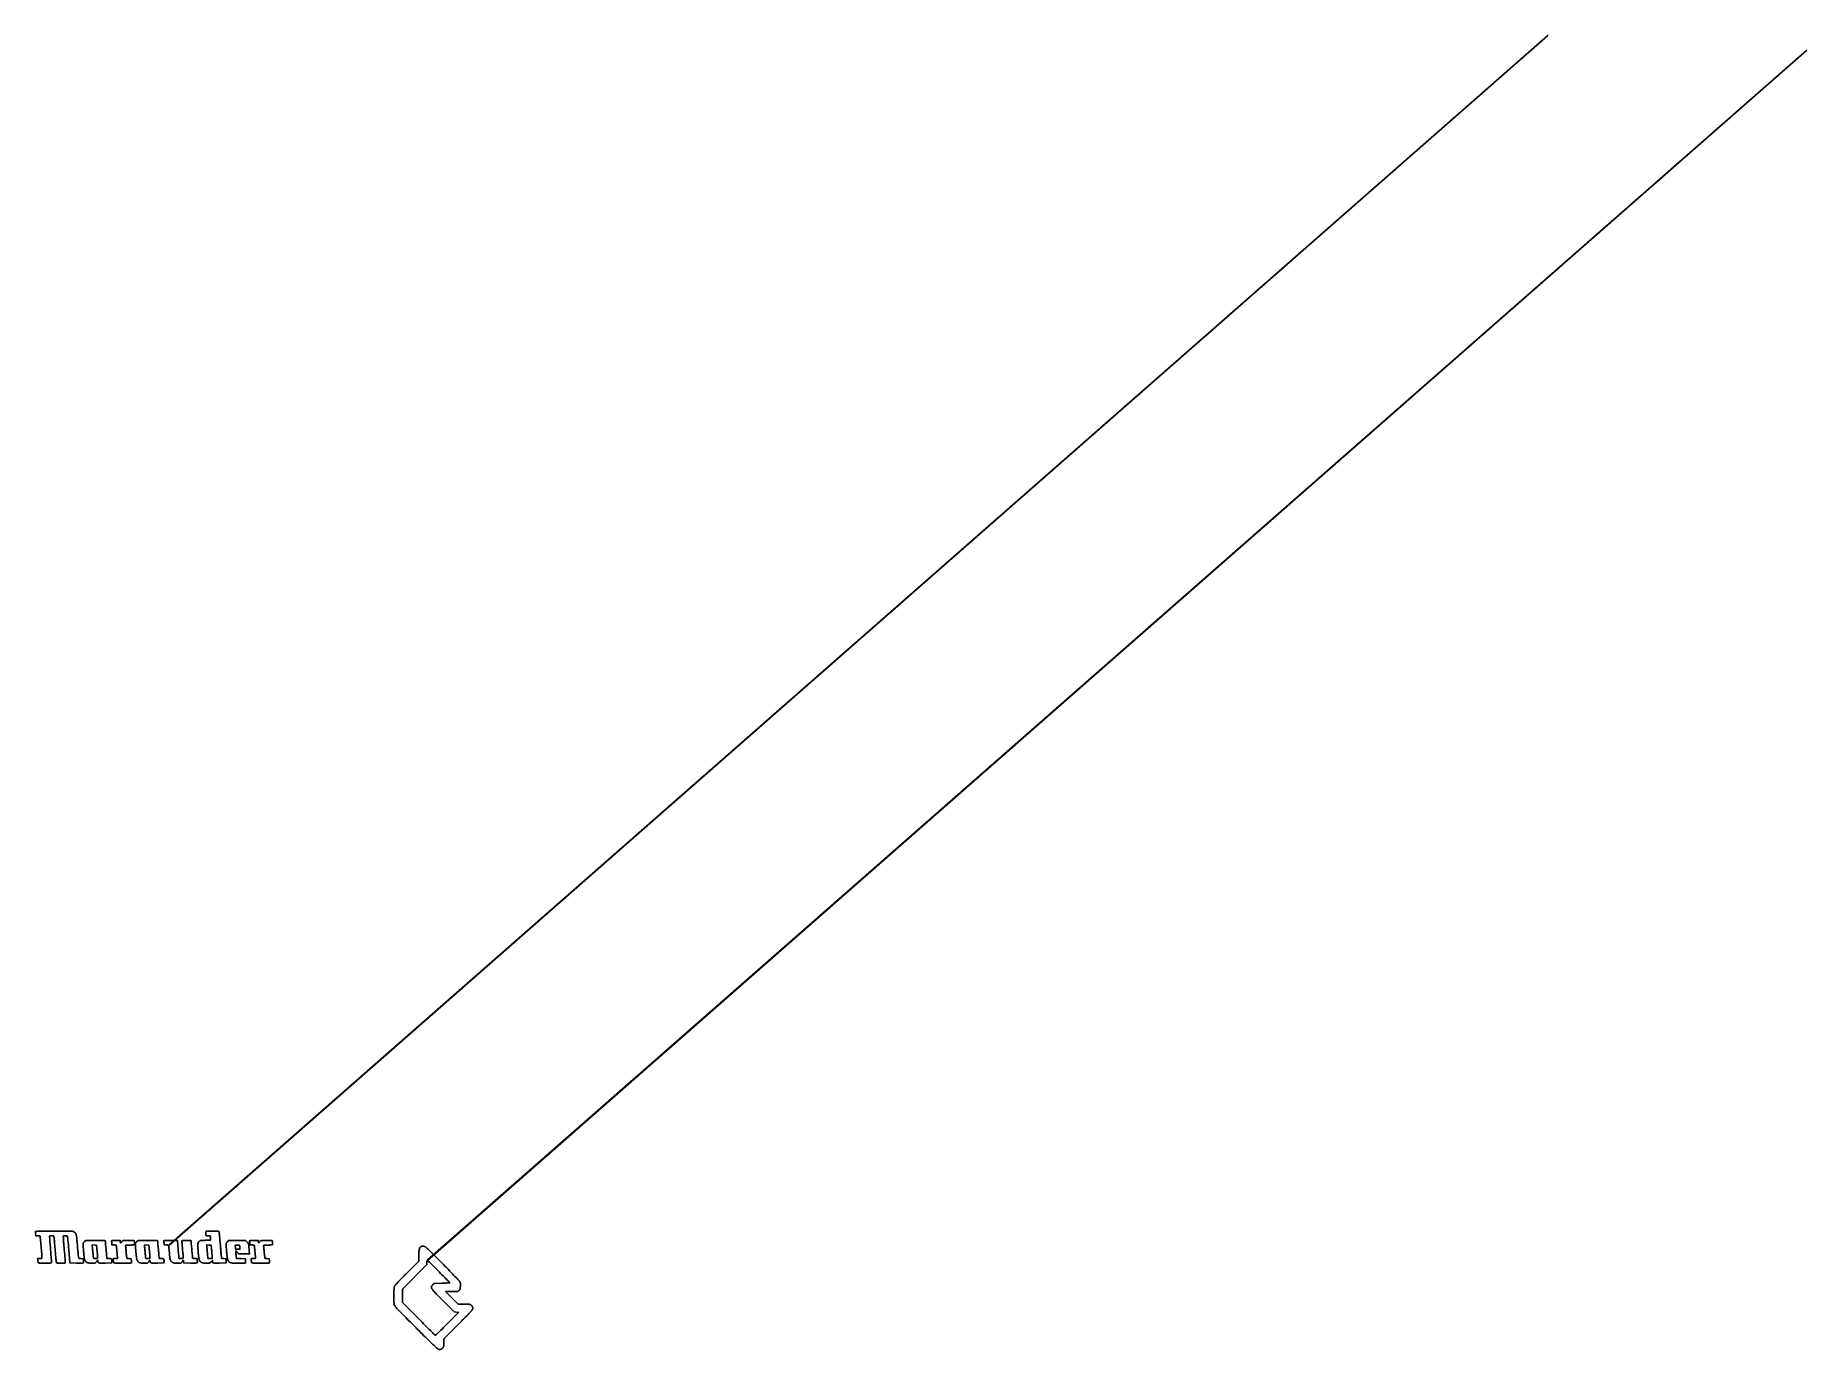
# Model space of a CAD drawing. Header units: millimetres. Extents: x 0.06 to 4.47, y 0.06 to 3.33.
import ezdxf

# ---------------------------------------------------------------- set-up
doc = ezdxf.new("R2010")
doc.units = ezdxf.units.MM
doc.layers.get('0').update_dxf_attribs({"linetype": 'CONTINUOUS'})

msp = doc.modelspace()

# ---------------------------------------------------------------- linework, layer by layer
for points in [[(0.4525, 0.2887), (0.4526, 0.2886), (0.4529, 0.2885), (0.4531, 0.2884), (0.4534, 0.2883), (0.4538, 0.2882), (0.4542, 0.2881), (0.4546, 0.2881), (0.455, 0.288), (0.4555, 0.288), (0.456, 0.288), (0.4566, 0.2879), (0.4572, 0.2879), (0.4578, 0.2879), (0.4631, 0.2879), (0.4637, 0.283), (0.4639, 0.281), (0.4639, 0.2792), (0.4638, 0.2779), (0.4635, 0.2772), (0.4633, 0.2771), (0.463, 0.277), (0.4625, 0.277), (0.4619, 0.2769), (0.4612, 0.2768), (0.4603, 0.2768), (0.4593, 0.2767), (0.4583, 0.2767), (0.4571, 0.2766), (0.4558, 0.2766), (0.4544, 0.2766), (0.4529, 0.2766), (0.4514, 0.2766), (0.4497, 0.2766), (0.4481, 0.2766), (0.4463, 0.2766), (0.43, 0.2769), (0.4297, 0.2802), (0.4295, 0.2835), (0.4261, 0.2799), (0.4227, 0.2764), (0.4139, 0.2764), (0.4125, 0.2764), (0.4113, 0.2764), (0.4101, 0.2765), (0.4091, 0.2765), (0.4082, 0.2765), (0.4074, 0.2766), (0.4067, 0.2767), (0.4061, 0.2768), (0.4055, 0.2769), (0.4049, 0.277), (0.4044, 0.2772), (0.4039, 0.2774), (0.4035, 0.2776), (0.403, 0.2778), (0.4026, 0.2781), (0.4021, 0.2784), (0.4013, 0.279), (0.4008, 0.2793), (0.4003, 0.2797), (0.3999, 0.28), (0.3995, 0.2803), (0.3991, 0.2807), (0.3988, 0.281), (0.3984, 0.2814), (0.3981, 0.2818), (0.3978, 0.2822), (0.3975, 0.2826), (0.3973, 0.2831), (0.397, 0.2835), (0.3968, 0.2841), (0.3967, 0.2843), (0.3966, 0.2846), (0.3965, 0.2849), (0.3964, 0.2852), (0.3963, 0.2855), (0.3961, 0.2862), (0.3959, 0.2869), (0.3958, 0.2877), (0.3956, 0.2885), (0.3955, 0.2894), (0.3953, 0.2904), (0.3952, 0.2914), (0.3951, 0.2925), (0.3949, 0.2937), (0.3948, 0.295), (0.3946, 0.2963), (0.3945, 0.2978), (0.3943, 0.2993), (0.3941, 0.3018), (0.3937, 0.3062), (0.3934, 0.3096), (0.3931, 0.3126), (0.3929, 0.3153), (0.3927, 0.3175), (0.3925, 0.3192), (0.3924, 0.3204), (3.8254, 3.3318), (0.3924, 0.3209), (0.3923, 0.321), (0.3921, 0.3211), (0.392, 0.3211), (0.3917, 0.3212), (0.3914, 0.3213), (0.3911, 0.3213), (0.3908, 0.3214), (0.3904, 0.3214), (0.3899, 0.3215), (0.3895, 0.3216), (0.389, 0.3216), (0.3885, 0.3216), (0.388, 0.3217), (0.3874, 0.3217), (0.3868, 0.3218), (0.3813, 0.322), (0.3808, 0.3269), (0.3806, 0.3288), (0.3805, 0.3305), (0.3805, 0.3318), (0.3806, 0.3324), (0.3807, 0.3325), (0.381, 0.3326), (0.3815, 0.3326), (0.3821, 0.3327), (0.3828, 0.3327), (0.3837, 0.3328), (0.3846, 0.3328), (0.3857, 0.3328), (0.3869, 0.3329), (0.3882, 0.3329), (0.3896, 0.3329), (0.3911, 0.3329), (0.3926, 0.3329), (0.3942, 0.3329), (0.3958, 0.3329), (0.3975, 0.3329), (0.4141, 0.3326), (0.416, 0.3114), (0.4164, 0.3071), (0.4167, 0.3031), (0.4171, 0.2993), (0.4174, 0.2961), (0.4176, 0.2933), (0.4178, 0.2911), (0.4179, 0.2897), (0.418, 0.289), (0.418, 0.2889), (0.4181, 0.2888), (0.4182, 0.2887), (0.4183, 0.2885), (0.4185, 0.2884), (0.4187, 0.2884), (0.419, 0.2883), (0.4193, 0.2882), (0.4197, 0.2881), (0.4201, 0.2881), (0.4205, 0.288), (0.421, 0.288), (0.4215, 0.288), (0.4221, 0.2879), (0.4227, 0.2879), (0.4239, 0.2879), (0.4257, 0.2879), (0.4263, 0.2879), (0.4267, 0.2879), (0.4271, 0.288), (0.4274, 0.2881), (0.4276, 0.2882), (0.4278, 0.2884), (0.428, 0.2886), (0.4282, 0.2889), (0.4283, 0.2893), (0.4284, 0.2897), (0.4285, 0.2902), (0.4285, 0.2908), (0.4285, 0.2914), (0.4285, 0.2922), (0.4285, 0.2931), (0.4285, 0.294), (0.4284, 0.2951), (0.4283, 0.2963), (0.4282, 0.2979), (0.428, 0.3002), (0.4277, 0.3037), (0.4272, 0.3089), (0.4269, 0.3118), (0.4266, 0.3157), (0.4262, 0.3193), (0.4259, 0.3226), (0.4257, 0.3256), (0.4255, 0.3281), (0.4253, 0.33), (0.4252, 0.3314), (0.4251, 0.332), (0.4252, 0.3321), (0.4253, 0.3323), (0.4255, 0.3324), (0.4257, 0.3325), (0.4261, 0.3326), (0.4265, 0.3327), (0.427, 0.3328), (0.4277, 0.3328), (0.4284, 0.3329), (0.4292, 0.3329), (0.4302, 0.333), (0.4312, 0.333), (0.4324, 0.3331), (0.4337, 0.3331), (0.4351, 0.3331), (0.4366, 0.3331), (0.4424, 0.333), (0.4459, 0.3328), (0.4477, 0.3325), (0.4482, 0.3318), (0.4482, 0.3309), (0.4483, 0.3292), (0.4485, 0.3269), (0.4487, 0.3241), (0.449, 0.3208), (0.4493, 0.3173), (0.4497, 0.3136), (0.45, 0.3097), (0.4504, 0.3059), (0.4507, 0.3023), (0.451, 0.2988), (0.4514, 0.2957), (0.4516, 0.2931), (0.4519, 0.291), (0.452, 0.2897), (0.4521, 0.289), (0.4522, 0.2889), (0.4523, 0.2888)], [(1.0608, 0.1008), (1.0633, 0.1032), (1.0662, 0.1061), (1.0695, 0.1093), (1.0728, 0.1126), (1.0764, 0.1162), (1.0801, 0.1199), (1.0841, 0.1238), (1.0855, 0.1253), (1.1141, 0.1539), (1.103, 0.1551), (1.0752, 0.1829), (1.0723, 0.1858), (1.0696, 0.1885), (1.0671, 0.191), (1.0648, 0.1934), (1.0626, 0.1956), (1.0606, 0.1977), (1.0587, 0.1996), (1.057, 0.2014), (1.0554, 0.2031), (1.054, 0.2046), (1.0527, 0.2061), (1.0515, 0.2074), (1.0505, 0.2086), (1.0496, 0.2098), (1.0488, 0.2108), (1.0481, 0.2118), (1.0475, 0.2127), (1.0471, 0.2136), (1.0467, 0.2144), (1.0465, 0.2151), (1.0463, 0.2158), (1.0462, 0.2165), (1.0463, 0.2171), (1.0463, 0.2177), (1.0465, 0.2183), (1.0467, 0.2189), (1.0471, 0.2194), (1.0474, 0.22), (1.0478, 0.2206), (1.0483, 0.2212), (1.0489, 0.2218), (1.0494, 0.2225), (1.0528, 0.2262), (1.0723, 0.2266), (1.0763, 0.2267), (1.0799, 0.2268), (1.0833, 0.2269), (1.0862, 0.2271), (1.0886, 0.2272), (1.0904, 0.2274), (1.0915, 0.2276), (1.0919, 0.2277), (1.0917, 0.228), (1.091, 0.2288), (1.09, 0.2299), (1.0886, 0.2314), (1.0866, 0.2335), (1.0843, 0.2359), (1.0816, 0.2386), (1.0786, 0.2416), (1.0757, 0.2446), (1.0725, 0.2478), (1.0692, 0.2511), (1.0658, 0.2546), (1.0644, 0.256), (1.0588, 0.2615), (1.0536, 0.2667), (1.0489, 0.2714), (1.0447, 0.2754), (1.0412, 0.2788), (1.0385, 0.2813), (1.0367, 0.283), (4.469, 3.2944), (1.0359, 0.2835), (1.0358, 0.2834), (1.0358, 0.2833), (1.0357, 0.2831), (1.0356, 0.2829), (1.0356, 0.2826), (1.0355, 0.2823), (1.0354, 0.282), (1.0354, 0.2816), (1.0353, 0.2812), (1.0353, 0.2808), (1.0353, 0.2803), (1.0352, 0.2798), (1.0352, 0.2793), (1.0352, 0.2788), (1.0352, 0.2783), (1.0352, 0.273), (0.974, 0.2117), (0.974, 0.1785), (1.0149, 0.1376), (1.019, 0.1334), (1.0231, 0.1294), (1.027, 0.1254), (1.0308, 0.1217), (1.0344, 0.1181), (1.0378, 0.1147), (1.041, 0.1116), (1.0439, 0.1087), (1.0466, 0.106), (1.049, 0.1037), (1.0511, 0.1016), (1.0529, 0.0999), (1.0543, 0.0985), (1.0554, 0.0975), (1.0561, 0.0969), (1.0564, 0.0967), (1.0567, 0.097), (1.0576, 0.0978), (1.059, 0.0991)], [(0.1681, 0.2914), (0.1683, 0.2906), (0.1685, 0.29), (0.1687, 0.2895), (0.1689, 0.289), (0.1691, 0.2887), (0.1693, 0.2884), (0.1696, 0.2882), (0.1699, 0.288), (0.1702, 0.2879), (0.1706, 0.2878), (0.1709, 0.2878), (0.1713, 0.2878), (0.1718, 0.2878), (0.1728, 0.2878), (0.1733, 0.2878), (0.1739, 0.2877), (0.1794, 0.2875), (0.18, 0.2826), (0.1801, 0.2807), (0.1802, 0.279), (0.1801, 0.2777), (0.1799, 0.2771), (0.1798, 0.277), (0.1795, 0.2769), (0.179, 0.2769), (0.1784, 0.2768), (0.1776, 0.2768), (0.1768, 0.2767), (0.1758, 0.2767), (0.1747, 0.2766), (0.1735, 0.2766), (0.1722, 0.2766), (0.1708, 0.2766), (0.1694, 0.2766), (0.1679, 0.2766), (0.1663, 0.2766), (0.1647, 0.2766), (0.163, 0.2766), (0.1467, 0.2769), (0.1438, 0.3096), (0.1433, 0.3161), (0.1427, 0.3223), (0.1422, 0.328), (0.1417, 0.333), (0.1413, 0.3372), (0.1409, 0.3404), (0.1407, 0.3425), (0.1405, 0.3434), (0.14, 0.3439), (0.1388, 0.3442), (0.1372, 0.3445), (0.1354, 0.3446), (0.1335, 0.3446), (0.1319, 0.3445), (0.1307, 0.3443), (0.13, 0.3439), (0.13, 0.3437), (0.13, 0.3431), (0.13, 0.3423), (0.1301, 0.3411), (0.1302, 0.3396), (0.1303, 0.3379), (0.1304, 0.336), (0.1306, 0.3333), (0.1308, 0.3308), (0.131, 0.3282), (0.1312, 0.3255), (0.1315, 0.3225), (0.1317, 0.3195), (0.132, 0.3163), (0.1323, 0.313), (0.1325, 0.3105), (0.1331, 0.3039), (0.1336, 0.2977), (0.134, 0.2921), (0.1344, 0.2872), (0.1347, 0.2831), (0.1349, 0.2799), (0.135, 0.2779), (0.135, 0.2771), (0.1347, 0.2769), (0.1339, 0.2768), (0.1328, 0.2767), (0.1314, 0.2766), (0.1298, 0.2765), (0.128, 0.2765), (0.1261, 0.2764), (0.1241, 0.2764), (0.1221, 0.2765), (0.1201, 0.2765), (0.1183, 0.2766), (0.1167, 0.2767), (0.1153, 0.2768), (0.1142, 0.2769), (0.1134, 0.277), (0.1131, 0.2772), (0.113, 0.2775), (0.1129, 0.278), (0.1128, 0.2789), (0.1126, 0.2803), (0.1124, 0.2822), (0.1122, 0.2844), (0.1119, 0.287), (0.1117, 0.2898), (0.1114, 0.293), (0.111, 0.2964), (0.1107, 0.3), (0.1105, 0.303), (0.1102, 0.3061), (0.1099, 0.3093), (0.1096, 0.3125), (0.1093, 0.3156), (0.1091, 0.3187), (0.1088, 0.3216), (0.1086, 0.3244), (0.1083, 0.3271), (0.1081, 0.3296), (0.1079, 0.332), (0.1077, 0.3342), (0.1075, 0.3361), (0.1073, 0.3379), (0.1072, 0.3394), (0.107, 0.3406), (0.1069, 0.3416), (0.1068, 0.3422), (0.1068, 0.3426), (0.1067, 0.3429), (0.1066, 0.3432), (0.1065, 0.3435), (0.1064, 0.3437), (0.1062, 0.3439), (0.1061, 0.344), (0.1058, 0.3442), (0.1056, 0.3443), (0.1053, 0.3444), (0.1049, 0.3444), (0.1044, 0.3445), (0.1039, 0.3445), (0.1033, 0.3446), (0.1027, 0.3446), (0.1019, 0.3446), (0.1011, 0.3446), (0.0984, 0.3445), (0.0968, 0.3443), (0.096, 0.3438), (0.0958, 0.3431), (0.0958, 0.3421), (0.096, 0.34), (0.0962, 0.3369), (0.0966, 0.3328), (0.097, 0.328), (0.0974, 0.3226), (0.098, 0.3166), (0.0985, 0.3103), (0.0991, 0.304), (0.0995, 0.2981), (0.1, 0.2926), (0.1003, 0.2878), (0.1006, 0.2838), (0.1007, 0.2807), (0.1008, 0.2786), (0.1008, 0.2777), (0.1006, 0.2775), (0.1005, 0.2774), (0.1002, 0.2772), (0.0999, 0.2771), (0.0994, 0.2769), (0.099, 0.2769), (0.0986, 0.2768), (0.098, 0.2767), (0.0974, 0.2767), (0.0967, 0.2766), (0.0958, 0.2766), (0.0949, 0.2765), (0.0936, 0.2765), (0.092, 0.2765), (0.0903, 0.2764), (0.0883, 0.2764), (0.0861, 0.2764), (0.0843, 0.2764), (0.0808, 0.2764), (0.0776, 0.2765), (0.0749, 0.2766), (0.0725, 0.2767), (0.0706, 0.2768), (0.0692, 0.2769), (0.0683, 0.2771), (0.0679, 0.2773), (0.0677, 0.2776), (0.0676, 0.2781), (0.0675, 0.2787), (0.0673, 0.2794), (0.0672, 0.2802), (0.067, 0.2811), (0.0669, 0.2821), (0.0668, 0.2831), (0.0663, 0.2879), (0.0717, 0.2879), (0.0734, 0.2879), (0.0747, 0.288), (0.0757, 0.2881), (0.0764, 0.2882), (0.0768, 0.2885), (0.077, 0.2889), (0.0772, 0.2894), (0.0772, 0.29), (0.0771, 0.2913), (0.077, 0.2935), (0.0768, 0.2965), (0.0765, 0.3001), (0.0761, 0.3043), (0.0757, 0.3087), (0.0753, 0.3134), (0.0749, 0.3182), (0.0744, 0.323), (0.074, 0.3276), (0.0736, 0.3319), (0.0732, 0.3357), (0.0729, 0.3389), (0.0726, 0.3414), (0.0724, 0.3431), (0.0723, 0.3438), (0.0722, 0.3439), (0.072, 0.344), (0.0719, 0.344), (0.0717, 0.3441), (0.0714, 0.3442), (0.0711, 0.3442), (0.0708, 0.3443), (0.0704, 0.3444), (0.07, 0.3444), (0.0696, 0.3445), (0.0691, 0.3445), (0.0687, 0.3445), (0.0682, 0.3446), (0.0677, 0.3446), (0.0671, 0.3446), (0.0666, 0.3446), (0.0615, 0.3446), (0.061, 0.3496), (0.0608, 0.3516), (0.0607, 0.3534), (0.0608, 0.3547), (0.0609, 0.3554), (0.0612, 0.3555), (0.0619, 0.3555), (0.0631, 0.3556), (0.0647, 0.3557), (0.0667, 0.3557), (0.0691, 0.3558), (0.0718, 0.3558), (0.0748, 0.3559), (0.0781, 0.3559), (0.0817, 0.356), (0.0856, 0.356), (0.0896, 0.356), (0.0939, 0.3561), (0.0983, 0.3561), (0.1029, 0.3561), (0.1076, 0.3561), (0.1539, 0.3561), (0.1574, 0.3537), (0.1583, 0.3531), (0.1588, 0.3527), (0.1593, 0.3523), (0.1597, 0.352), (0.1601, 0.3516), (0.1604, 0.3512), (0.1607, 0.3508), (0.161, 0.3504), (0.1613, 0.3499), (0.1615, 0.3494), (0.1617, 0.3489), (0.1619, 0.3485), (0.1621, 0.348), (0.1622, 0.3475), (0.1624, 0.3469), (0.1625, 0.3463), (0.1627, 0.3456), (0.1628, 0.3449), (0.1629, 0.3442), (0.1631, 0.3434), (0.1632, 0.3422), (0.1634, 0.341), (0.1635, 0.3396), (0.1637, 0.3381), (0.1639, 0.3365), (0.164, 0.3348), (0.1642, 0.3329), (0.1644, 0.3304), (0.1647, 0.3271), (0.1653, 0.3207), (0.1655, 0.3174), (0.1658, 0.3143), (0.1663, 0.3088), (0.1665, 0.3064), (0.1666, 0.3041), (0.1668, 0.3021), (0.167, 0.3002), (0.1671, 0.2985), (0.1673, 0.2969), (0.1675, 0.2955), (0.1676, 0.2943), (0.1678, 0.2932), (0.1679, 0.2922)], [(0.502, 0.28), (0.5018, 0.281), (0.5013, 0.2833), (0.4978, 0.2799), (0.4944, 0.2764), (0.4858, 0.2764), (0.4845, 0.2764), (0.4833, 0.2764), (0.4822, 0.2765), (0.4813, 0.2765), (0.4804, 0.2765), (0.4796, 0.2766), (0.4789, 0.2767), (0.4782, 0.2768), (0.4776, 0.2769), (0.477, 0.277), (0.4765, 0.2771), (0.476, 0.2773), (0.4755, 0.2775), (0.4751, 0.2777), (0.4746, 0.278), (0.4742, 0.2782), (0.4734, 0.2788), (0.4729, 0.2791), (0.4724, 0.2794), (0.472, 0.2797), (0.4716, 0.2801), (0.4712, 0.2804), (0.4708, 0.2807), (0.4705, 0.2811), (0.4701, 0.2815), (0.47, 0.2817), (0.4698, 0.2819), (0.4697, 0.2821), (0.4696, 0.2823), (0.4694, 0.2826), (0.4693, 0.2828), (0.4692, 0.2831), (0.4691, 0.2833), (0.4689, 0.2836), (0.4688, 0.2839), (0.4687, 0.2842), (0.4686, 0.2845), (0.4685, 0.2848), (0.4684, 0.2851), (0.4683, 0.2855), (0.4682, 0.2858), (0.4681, 0.2862), (0.468, 0.2866), (0.4679, 0.287), (0.4679, 0.2874), (0.4678, 0.2879), (0.4677, 0.2883), (0.4676, 0.2888), (0.4675, 0.2893), (0.4674, 0.2898), (0.4673, 0.2909), (0.4671, 0.292), (0.467, 0.2933), (0.4668, 0.2946), (0.4667, 0.296), (0.4665, 0.2976), (0.4664, 0.2992), (0.4662, 0.3009), (0.466, 0.3028), (0.4659, 0.3047), (0.4657, 0.3067), (0.4655, 0.3085), (0.4654, 0.3102), (0.4652, 0.3118), (0.4651, 0.3133), (0.465, 0.3147), (0.4649, 0.316), (0.4648, 0.3172), (0.4648, 0.3184), (0.4647, 0.3194), (0.4647, 0.3204), (0.4647, 0.3213), (0.4647, 0.3221), (0.4647, 0.3229), (0.4647, 0.3236), (0.4648, 0.3243), (0.4649, 0.3249), (0.465, 0.3254), (0.4651, 0.326), (0.4652, 0.3264), (0.4654, 0.3269), (0.4656, 0.3273), (0.4658, 0.3277), (0.466, 0.3281), (0.4662, 0.3285), (0.4665, 0.3288), (0.4668, 0.3292), (0.4671, 0.3296), (0.4675, 0.3299), (0.4679, 0.3303), (0.4683, 0.3307), (0.4689, 0.3312), (0.4692, 0.3315), (0.4696, 0.3318), (0.47, 0.332), (0.4703, 0.3322), (0.4706, 0.3323), (0.471, 0.3325), (0.4714, 0.3326), (0.4719, 0.3327), (0.4724, 0.3328), (0.473, 0.3328), (0.4737, 0.3329), (0.4745, 0.333), (0.4753, 0.333), (0.4762, 0.3331), (0.4776, 0.3331), (0.4792, 0.3332), (0.481, 0.3332), (0.4836, 0.3333), (0.4964, 0.3335), (0.4967, 0.3361), (0.4967, 0.3367), (0.4968, 0.3373), (0.4968, 0.338), (0.4967, 0.3388), (0.4967, 0.3395), (0.4966, 0.3403), (0.4965, 0.341), (0.4964, 0.3416), (0.4963, 0.3422), (0.4962, 0.3426), (0.4961, 0.343), (0.496, 0.3433), (0.4959, 0.3436), (0.4957, 0.3439), (0.4955, 0.3441), (0.4953, 0.3442), (0.495, 0.3443), (0.4946, 0.3444), (0.4942, 0.3445), (0.4937, 0.3445), (0.4931, 0.3446), (0.4924, 0.3446), (0.4916, 0.3446), (0.4907, 0.3446), (0.489, 0.3446), (0.4878, 0.3446), (0.4868, 0.3448), (0.4862, 0.345), (0.4857, 0.3453), (0.4854, 0.3458), (0.4852, 0.3465), (0.485, 0.3474), (0.4848, 0.3487), (0.4846, 0.3501), (0.4845, 0.3513), (0.4845, 0.3525), (0.4845, 0.3536), (0.4846, 0.3544), (0.4848, 0.3551), (0.485, 0.3555), (0.4855, 0.3557), (0.4867, 0.3558), (0.4883, 0.3559), (0.4904, 0.356), (0.4929, 0.356), (0.4956, 0.3561), (0.4985, 0.3561), (0.5014, 0.3561), (0.5044, 0.3561), (0.5073, 0.356), (0.51, 0.3559), (0.5124, 0.3558), (0.5145, 0.3557), (0.5161, 0.3556), (0.5171, 0.3555), (0.5176, 0.3553), (0.5177, 0.3551), (0.5178, 0.3545), (0.5179, 0.3534), (0.5181, 0.3519), (0.5183, 0.3499), (0.5185, 0.3476), (0.5188, 0.345), (0.5191, 0.3421), (0.5194, 0.3389), (0.5197, 0.3354), (0.52, 0.3318), (0.5203, 0.3287), (0.5206, 0.3256), (0.5211, 0.32), (0.5213, 0.3169), (0.5216, 0.3138), (0.5219, 0.3109), (0.5221, 0.3081), (0.5224, 0.3054), (0.5226, 0.3029), (0.5228, 0.3005), (0.523, 0.2984), (0.5232, 0.2964), (0.5234, 0.2947), (0.5235, 0.2932), (0.5237, 0.292), (0.5238, 0.291), (0.5238, 0.2903), (0.5239, 0.29), (0.524, 0.2897), (0.5241, 0.2894), (0.5242, 0.2891), (0.5243, 0.2889), (0.5245, 0.2887), (0.5247, 0.2886), (0.5249, 0.2884), (0.5252, 0.2883), (0.5255, 0.2882), (0.5259, 0.2881), (0.5264, 0.288), (0.5269, 0.2879), (0.5275, 0.2879), (0.5282, 0.2878), (0.529, 0.2878), (0.5298, 0.2877), (0.5354, 0.2875), (0.5354, 0.2769), (0.5192, 0.2766), (0.5149, 0.2766), (0.5114, 0.2766), (0.5085, 0.2766), (0.5063, 0.2767), (0.5047, 0.2768), (0.5036, 0.277), (0.5029, 0.2772), (0.5027, 0.2775), (0.5025, 0.2781), (0.5023, 0.279)], [(0.2264, 0.333), (0.2297, 0.3328), (0.2321, 0.3327), (0.2337, 0.3325), (0.2345, 0.3323), (0.2348, 0.332), (0.235, 0.3296), (0.2355, 0.3238), (0.2363, 0.3155), (0.2368, 0.3096), (0.2388, 0.2884), (0.2443, 0.2881), (0.2449, 0.2881), (0.2454, 0.288), (0.2459, 0.288), (0.2464, 0.288), (0.2468, 0.2879), (0.2472, 0.2879), (0.2476, 0.2878), (0.248, 0.2877), (0.2483, 0.2876), (0.2486, 0.2875), (0.2489, 0.2874), (0.2491, 0.2873), (0.2494, 0.2871), (0.2496, 0.287), (0.2498, 0.2868), (0.25, 0.2866), (0.2501, 0.2864), (0.2502, 0.2862), (0.2504, 0.2859), (0.2504, 0.2857), (0.2505, 0.2854), (0.2506, 0.285), (0.2506, 0.2847), (0.2507, 0.2843), (0.2507, 0.2839), (0.2507, 0.2835), (0.2507, 0.2831), (0.2507, 0.2826), (0.2507, 0.2821), (0.2506, 0.2815), (0.2506, 0.2809), (0.2506, 0.2803), (0.2503, 0.2769), (0.2344, 0.2766), (0.2314, 0.2766), (0.2287, 0.2765), (0.2264, 0.2765), (0.2243, 0.2766), (0.2226, 0.2766), (0.2211, 0.2767), (0.2199, 0.2769), (0.2189, 0.2771), (0.2181, 0.2773), (0.2174, 0.2776), (0.217, 0.278), (0.2166, 0.2784), (0.2164, 0.2789), (0.2163, 0.2795), (0.2162, 0.2802), (0.2162, 0.281), (0.2162, 0.2836), (0.2128, 0.28), (0.2094, 0.2764), (0.2008, 0.2764), (0.1999, 0.2764), (0.199, 0.2764), (0.1982, 0.2764), (0.1975, 0.2765), (0.1967, 0.2765), (0.196, 0.2765), (0.1953, 0.2766), (0.1947, 0.2766), (0.1941, 0.2767), (0.1935, 0.2768), (0.1929, 0.2769), (0.1924, 0.277), (0.1919, 0.2771), (0.1914, 0.2772), (0.1909, 0.2773), (0.1905, 0.2775), (0.1901, 0.2776), (0.1896, 0.2778), (0.1892, 0.278), (0.1889, 0.2782), (0.1885, 0.2784), (0.1881, 0.2787), (0.1878, 0.2789), (0.1874, 0.2792), (0.1871, 0.2795), (0.1868, 0.2798), (0.1864, 0.2801), (0.1861, 0.2804), (0.1858, 0.2808), (0.1855, 0.2812), (0.1851, 0.2816), (0.1846, 0.2823), (0.1843, 0.2828), (0.184, 0.2831), (0.1838, 0.2835), (0.1836, 0.284), (0.1834, 0.2844), (0.1832, 0.285), (0.1831, 0.2855), (0.1829, 0.2862), (0.1827, 0.2869), (0.1826, 0.2878), (0.1824, 0.2887), (0.1823, 0.2897), (0.1821, 0.2909), (0.182, 0.2922), (0.1818, 0.2937), (0.1816, 0.2953), (0.1815, 0.2971), (0.1813, 0.299), (0.181, 0.3019), (0.1808, 0.3044), (0.1804, 0.3083), (0.1801, 0.3121), (0.1798, 0.3155), (0.1796, 0.3186), (0.1794, 0.3213), (0.1794, 0.3234), (0.1793, 0.3249), (0.1794, 0.3257), (0.1796, 0.3261), (0.1798, 0.3266), (0.1802, 0.3272), (0.1806, 0.3278), (0.1812, 0.3285), (0.1817, 0.3291), (0.1824, 0.3297), (0.183, 0.3303), (0.1861, 0.3331), (0.2105, 0.3331), (0.2169, 0.3331), (0.2222, 0.333)], [(0.2156, 0.2901), (0.2156, 0.2908), (0.2156, 0.2917), (0.2155, 0.2927), (0.2154, 0.2937), (0.2154, 0.2949), (0.2153, 0.2962), (0.2152, 0.2975), (0.2151, 0.299), (0.2149, 0.3004), (0.2148, 0.302), (0.2147, 0.3036), (0.2145, 0.3052), (0.2131, 0.3211), (0.2018, 0.3217), (0.2023, 0.3174), (0.2025, 0.3163), (0.2026, 0.3148), (0.2028, 0.313), (0.203, 0.3109), (0.2032, 0.3086), (0.2034, 0.3062), (0.2036, 0.3037), (0.2039, 0.3012), (0.2041, 0.2988), (0.2043, 0.2965), (0.2045, 0.2944), (0.2047, 0.2926), (0.2049, 0.291), (0.205, 0.2898), (0.2052, 0.289), (0.2053, 0.2886), (0.2054, 0.2885), (0.2058, 0.2883), (0.2063, 0.2882), (0.2069, 0.2881), (0.2077, 0.288), (0.2085, 0.288), (0.2095, 0.2879), (0.2104, 0.2879), (0.2123, 0.288), (0.2139, 0.2881), (0.2151, 0.2883), (0.2156, 0.2886), (0.2156, 0.2887), (0.2156, 0.289), (0.2156, 0.2895)], [(0.2856, 0.2764), (0.2817, 0.2764), (0.2776, 0.2764), (0.2736, 0.2764), (0.2697, 0.2765), (0.266, 0.2766), (0.2627, 0.2767), (0.2598, 0.2768), (0.2576, 0.277), (0.2562, 0.2771), (0.2556, 0.2773), (0.2554, 0.2776), (0.2553, 0.2781), (0.2552, 0.2787), (0.255, 0.2794), (0.2549, 0.2802), (0.2547, 0.2811), (0.2546, 0.2821), (0.2545, 0.2831), (0.254, 0.2879), (0.2649, 0.2879), (0.2649, 0.2908), (0.2648, 0.2914), (0.2648, 0.2922), (0.2647, 0.2933), (0.2646, 0.2945), (0.2645, 0.296), (0.2644, 0.2975), (0.2642, 0.2992), (0.264, 0.301), (0.2639, 0.3029), (0.2637, 0.3048), (0.2633, 0.3086), (0.263, 0.311), (0.2628, 0.3133), (0.2626, 0.3153), (0.2625, 0.317), (0.2623, 0.3184), (0.2623, 0.3194), (0.2622, 0.3202), (0.2622, 0.3204), (0.2621, 0.3206), (0.262, 0.3207), (0.2619, 0.3209), (0.2617, 0.321), (0.2614, 0.3211), (0.2611, 0.3212), (0.2608, 0.3213), (0.2604, 0.3214), (0.26, 0.3215), (0.2595, 0.3216), (0.2589, 0.3216), (0.2582, 0.3217), (0.2575, 0.3217), (0.2567, 0.3218), (0.2512, 0.322), (0.2506, 0.3269), (0.2505, 0.3288), (0.2504, 0.3305), (0.2504, 0.3318), (0.2505, 0.3324), (0.2505, 0.3325), (0.2507, 0.3326), (0.251, 0.3326), (0.2514, 0.3327), (0.2519, 0.3327), (0.2525, 0.3328), (0.2531, 0.3328), (0.2538, 0.3329), (0.2546, 0.3329), (0.2554, 0.333), (0.2563, 0.333), (0.2573, 0.333), (0.2582, 0.3331), (0.2593, 0.3331), (0.2603, 0.3331), (0.2614, 0.3331), (0.272, 0.3331), (0.272, 0.33), (0.272, 0.3288), (0.2721, 0.3278), (0.2723, 0.3271), (0.2726, 0.3269), (0.2727, 0.3269), (0.273, 0.3271), (0.2734, 0.3274), (0.2738, 0.3278), (0.2743, 0.3283), (0.2749, 0.3288), (0.2754, 0.3294), (0.276, 0.33), (0.2788, 0.3331), (0.3064, 0.3331), (0.307, 0.3283), (0.3071, 0.3263), (0.3072, 0.3246), (0.3072, 0.3233), (0.307, 0.3225), (0.3069, 0.3224), (0.3067, 0.3223), (0.3064, 0.3222), (0.306, 0.3221), (0.3055, 0.322), (0.305, 0.322), (0.3044, 0.3219), (0.3037, 0.3218), (0.303, 0.3218), (0.3021, 0.3217), (0.3012, 0.3217), (0.3003, 0.3216), (0.2993, 0.3216), (0.2982, 0.3216), (0.297, 0.3216), (0.2958, 0.3216), (0.2924, 0.3216), (0.2898, 0.3215), (0.2879, 0.3215), (0.2866, 0.3213), (0.2859, 0.3211), (0.2854, 0.3207), (0.2853, 0.3202), (0.2852, 0.3196), (0.2853, 0.3185), (0.2854, 0.3169), (0.2855, 0.315), (0.2857, 0.3128), (0.2859, 0.3104), (0.2862, 0.3078), (0.2864, 0.3052), (0.2867, 0.3025), (0.287, 0.2999), (0.2873, 0.2974), (0.2876, 0.2951), (0.2878, 0.2931), (0.2881, 0.2913), (0.2883, 0.2899), (0.2885, 0.289), (0.2886, 0.2887), (0.2888, 0.2885), (0.2892, 0.2884), (0.2898, 0.2883), (0.2905, 0.2881), (0.2913, 0.288), (0.2922, 0.2879), (0.2931, 0.2878), (0.2941, 0.2878), (0.299, 0.2875), (0.2995, 0.2826), (0.2997, 0.2807), (0.2998, 0.279), (0.2998, 0.2777), (0.2997, 0.2771), (0.2991, 0.2769), (0.2976, 0.2767), (0.2954, 0.2766), (0.2926, 0.2765), (0.2893, 0.2765)], [(0.3284, 0.2764), (0.3276, 0.2765), (0.3269, 0.2765), (0.3262, 0.2765), (0.3255, 0.2766), (0.3248, 0.2766), (0.3242, 0.2767), (0.3236, 0.2768), (0.3231, 0.2769), (0.3226, 0.277), (0.322, 0.2771), (0.3216, 0.2772), (0.3211, 0.2773), (0.3206, 0.2775), (0.3202, 0.2776), (0.3198, 0.2778), (0.3194, 0.278), (0.319, 0.2782), (0.3186, 0.2784), (0.3183, 0.2787), (0.3179, 0.2789), (0.3176, 0.2792), (0.3173, 0.2795), (0.3169, 0.2798), (0.3166, 0.2801), (0.3163, 0.2804), (0.3159, 0.2808), (0.3156, 0.2812), (0.3153, 0.2816), (0.3149, 0.2821), (0.3145, 0.2826), (0.3143, 0.283), (0.314, 0.2834), (0.3138, 0.2838), (0.3136, 0.2843), (0.3134, 0.2848), (0.3133, 0.2853), (0.3131, 0.286), (0.3129, 0.2867), (0.3128, 0.2875), (0.3126, 0.2884), (0.3125, 0.2894), (0.3123, 0.2905), (0.3122, 0.2918), (0.312, 0.2932), (0.3118, 0.2947), (0.3117, 0.2965), (0.3115, 0.2984), (0.3113, 0.3004), (0.311, 0.3035), (0.3109, 0.3044), (0.3105, 0.3083), (0.3102, 0.3121), (0.31, 0.3155), (0.3098, 0.3186), (0.3096, 0.3213), (0.3095, 0.3234), (0.3095, 0.3249), (0.3095, 0.3257), (0.3097, 0.3261), (0.31, 0.3266), (0.3103, 0.3272), (0.3108, 0.3278), (0.3113, 0.3285), (0.3119, 0.3291), (0.3125, 0.3297), (0.3132, 0.3303), (0.3163, 0.3331), (0.3406, 0.3331), (0.3471, 0.3331), (0.3524, 0.333), (0.3566, 0.333), (0.3598, 0.3328), (0.3622, 0.3327), (0.3638, 0.3325), (0.3647, 0.3323), (0.365, 0.332), (0.3652, 0.3296), (0.3657, 0.3238), (0.3664, 0.316), (0.367, 0.3096), (0.3689, 0.2884), (0.3744, 0.2881), (0.375, 0.2881), (0.3755, 0.288), (0.376, 0.288), (0.3765, 0.288), (0.377, 0.2879), (0.3774, 0.2879), (0.3778, 0.2878), (0.3781, 0.2877), (0.3784, 0.2876), (0.3788, 0.2875), (0.379, 0.2874), (0.3793, 0.2873), (0.3795, 0.2871), (0.3797, 0.287), (0.3799, 0.2868), (0.3801, 0.2866), (0.3803, 0.2864), (0.3804, 0.2862), (0.3805, 0.2859), (0.3806, 0.2857), (0.3807, 0.2854), (0.3807, 0.285), (0.3808, 0.2847), (0.3808, 0.2843), (0.3809, 0.2839), (0.3809, 0.2835), (0.3809, 0.2831), (0.3808, 0.2826), (0.3808, 0.2821), (0.3808, 0.2815), (0.3808, 0.2809), (0.3807, 0.2803), (0.3804, 0.2769), (0.3646, 0.2766), (0.3616, 0.2766), (0.3589, 0.2765), (0.3565, 0.2765), (0.3545, 0.2766), (0.3527, 0.2766), (0.3513, 0.2767), (0.35, 0.2769), (0.349, 0.2771), (0.3482, 0.2773), (0.3476, 0.2776), (0.3471, 0.278), (0.3468, 0.2784), (0.3465, 0.2789), (0.3464, 0.2795), (0.3463, 0.2802), (0.3463, 0.281), (0.3463, 0.2836), (0.3429, 0.28), (0.3395, 0.2764), (0.3309, 0.2764), (0.33, 0.2764), (0.3292, 0.2764)], [(0.3457, 0.2886), (0.3458, 0.2887), (0.3458, 0.289), (0.3458, 0.2895), (0.3458, 0.2901), (0.3457, 0.2908), (0.3457, 0.2917), (0.3457, 0.2927), (0.3456, 0.2937), (0.3455, 0.2949), (0.3454, 0.2962), (0.3453, 0.2975), (0.3452, 0.299), (0.3451, 0.3004), (0.345, 0.302), (0.3448, 0.3036), (0.3447, 0.3052), (0.3432, 0.3211), (0.332, 0.3217), (0.3325, 0.3174), (0.3326, 0.3163), (0.3328, 0.3148), (0.333, 0.313), (0.3332, 0.3109), (0.3334, 0.3086), (0.3336, 0.3062), (0.3338, 0.3037), (0.334, 0.3012), (0.3342, 0.2988), (0.3344, 0.2965), (0.3346, 0.2944), (0.3348, 0.2926), (0.335, 0.291), (0.3352, 0.2898), (0.3353, 0.289), (0.3354, 0.2886), (0.3356, 0.2885), (0.3359, 0.2883), (0.3364, 0.2882), (0.3371, 0.2881), (0.3378, 0.288), (0.3387, 0.288), (0.3396, 0.2879), (0.3406, 0.2879), (0.3425, 0.288), (0.3441, 0.2881), (0.3452, 0.2883)], [(0.488, 0.3116), (0.4885, 0.3066), (0.489, 0.3012), (0.4892, 0.2994), (0.4902, 0.2884), (0.5008, 0.2884), (0.5005, 0.2946), (0.5005, 0.2956), (0.5004, 0.2969), (0.5003, 0.2983), (0.5002, 0.2998), (0.5, 0.3014), (0.4999, 0.3031), (0.4998, 0.3048), (0.4996, 0.3065), (0.4995, 0.3082), (0.4993, 0.3099), (0.4992, 0.3109), (0.4982, 0.3211), (0.4926, 0.3214), (0.4871, 0.3217), (0.4877, 0.3155)], [(0.5521, 0.2767), (0.5512, 0.2767), (0.5503, 0.2768), (0.5495, 0.2769), (0.5488, 0.277), (0.5481, 0.2771), (0.5474, 0.2772), (0.5468, 0.2774), (0.5463, 0.2775), (0.5458, 0.2777), (0.5453, 0.2779), (0.5448, 0.2781), (0.5444, 0.2784), (0.544, 0.2786), (0.5436, 0.2789), (0.5432, 0.2792), (0.5429, 0.2795), (0.5425, 0.2799), (0.5422, 0.2803), (0.5418, 0.2807), (0.5415, 0.2811), (0.5411, 0.2815), (0.5406, 0.2823), (0.5402, 0.2828), (0.54, 0.2831), (0.5397, 0.2835), (0.5395, 0.284), (0.5393, 0.2844), (0.5392, 0.285), (0.539, 0.2855), (0.5388, 0.2862), (0.5387, 0.2869), (0.5385, 0.2878), (0.5384, 0.2887), (0.5382, 0.2897), (0.5381, 0.2909), (0.5379, 0.2922), (0.5377, 0.2937), (0.5376, 0.2953), (0.5374, 0.2971), (0.5372, 0.299), (0.5369, 0.3019), (0.5367, 0.3044), (0.5363, 0.3083), (0.536, 0.3121), (0.5357, 0.3155), (0.5355, 0.3186), (0.5354, 0.3213), (0.5353, 0.3234), (0.5353, 0.3249), (0.5353, 0.3257), (0.5355, 0.3261), (0.5358, 0.3266), (0.5361, 0.3272), (0.5366, 0.3278), (0.5371, 0.3285), (0.5377, 0.3291), (0.5383, 0.3297), (0.5389, 0.3303), (0.5421, 0.3331), (0.5836, 0.3331), (0.588, 0.3288), (0.5887, 0.3281), (0.5892, 0.3276), (0.5894, 0.3273), (0.5897, 0.327), (0.5899, 0.3267), (0.5902, 0.3264), (0.5904, 0.3261), (0.5905, 0.3257), (0.5907, 0.3254), (0.5909, 0.325), (0.591, 0.3246), (0.5912, 0.3241), (0.5913, 0.3236), (0.5914, 0.3231), (0.5915, 0.3225), (0.5917, 0.3219), (0.5918, 0.3212), (0.5919, 0.3205), (0.592, 0.3197), (0.5921, 0.3188), (0.5922, 0.3178), (0.5922, 0.3168), (0.5923, 0.3157), (0.5925, 0.3139), (0.5927, 0.3119), (0.593, 0.3072), (0.5936, 0.2994), (0.5665, 0.2994), (0.5631, 0.3031), (0.5597, 0.3068), (0.5598, 0.3025), (0.5598, 0.302), (0.5598, 0.3015), (0.5599, 0.3004), (0.5599, 0.2992), (0.56, 0.298), (0.5601, 0.2967), (0.5602, 0.2955), (0.5603, 0.2943), (0.5604, 0.2938), (0.5605, 0.2932), (0.561, 0.2884), (0.5721, 0.2879), (0.5832, 0.2875), (0.5837, 0.2826), (0.5839, 0.2807), (0.584, 0.279), (0.584, 0.2777), (0.5839, 0.2771), (0.5837, 0.277), (0.5834, 0.2769), (0.583, 0.2769), (0.5823, 0.2768), (0.5816, 0.2768), (0.5806, 0.2767), (0.5796, 0.2767), (0.5784, 0.2766), (0.5771, 0.2766), (0.5758, 0.2765), (0.5743, 0.2765), (0.5727, 0.2765), (0.5711, 0.2764), (0.5694, 0.2764), (0.5676, 0.2764), (0.5658, 0.2764), (0.564, 0.2764), (0.5623, 0.2764), (0.5608, 0.2764), (0.5593, 0.2764), (0.5579, 0.2765), (0.5566, 0.2765), (0.5553, 0.2765), (0.5542, 0.2765), (0.5531, 0.2766)], [(0.558, 0.3202), (0.558, 0.3199), (0.558, 0.3196), (0.558, 0.3193), (0.558, 0.319), (0.558, 0.3186), (0.5581, 0.3182), (0.5581, 0.3178), (0.5583, 0.3168), (0.5585, 0.3151), (0.5591, 0.3109), (0.5695, 0.3109), (0.5693, 0.316), (0.569, 0.3211), (0.5635, 0.3214), (0.5619, 0.3215), (0.561, 0.3215), (0.5607, 0.3215), (0.5603, 0.3215), (0.56, 0.3215), (0.5597, 0.3215), (0.5594, 0.3214), (0.5592, 0.3214), (0.559, 0.3213), (0.5588, 0.3213), (0.5586, 0.3212), (0.5585, 0.3211), (0.5583, 0.3209), (0.5582, 0.3208), (0.5582, 0.3206), (0.5581, 0.3204)], [(0.6132, 0.2765), (0.6095, 0.2766), (0.6062, 0.2767), (0.6034, 0.2768), (0.6012, 0.277), (0.5997, 0.2771), (0.5991, 0.2773), (0.599, 0.2776), (0.5988, 0.2781), (0.5987, 0.2787), (0.5986, 0.2794), (0.5984, 0.2802), (0.5983, 0.2811), (0.5981, 0.2821), (0.598, 0.2831), (0.5975, 0.2879), (0.6084, 0.2879), (0.6084, 0.2908), (0.6084, 0.2914), (0.6083, 0.2922), (0.6082, 0.2933), (0.6081, 0.2945), (0.608, 0.296), (0.6079, 0.2975), (0.6077, 0.2992), (0.6076, 0.301), (0.6074, 0.3029), (0.6072, 0.3048), (0.6068, 0.3086), (0.6066, 0.311), (0.6064, 0.3133), (0.6062, 0.3153), (0.606, 0.317), (0.6059, 0.3184), (0.6058, 0.3194), (0.6058, 0.3202), (0.6057, 0.3204), (0.6056, 0.3206), (0.6055, 0.3207), (0.6054, 0.3209), (0.6052, 0.321), (0.605, 0.3211), (0.6047, 0.3212), (0.6043, 0.3213), (0.604, 0.3214), (0.6035, 0.3215), (0.603, 0.3216), (0.6024, 0.3216), (0.6017, 0.3217), (0.601, 0.3217), (0.6002, 0.3218), (0.5947, 0.322), (0.5942, 0.3269), (0.594, 0.3288), (0.5939, 0.3305), (0.5939, 0.3318), (0.594, 0.3324), (0.5941, 0.3325), (0.5943, 0.3326), (0.5946, 0.3326), (0.595, 0.3327), (0.5954, 0.3327), (0.596, 0.3328), (0.5966, 0.3328), (0.5973, 0.3329), (0.5981, 0.3329), (0.599, 0.333), (0.5998, 0.333), (0.6008, 0.333), (0.6018, 0.3331), (0.6028, 0.3331), (0.6038, 0.3331), (0.6049, 0.3331), (0.6155, 0.3331), (0.6155, 0.33), (0.6155, 0.3288), (0.6157, 0.3278), (0.6159, 0.3271), (0.6161, 0.3269), (0.6163, 0.3269), (0.6165, 0.3271), (0.6169, 0.3274), (0.6173, 0.3278), (0.6178, 0.3283), (0.6184, 0.3288), (0.6189, 0.3294), (0.6195, 0.33), (0.6224, 0.3331), (0.6499, 0.3331), (0.6505, 0.3283), (0.6507, 0.3263), (0.6507, 0.3246), (0.6507, 0.3233), (0.6505, 0.3225), (0.6504, 0.3224), (0.6502, 0.3223), (0.6499, 0.3222), (0.6495, 0.3221), (0.6491, 0.322), (0.6485, 0.322), (0.6479, 0.3219), (0.6473, 0.3218), (0.6465, 0.3218), (0.6457, 0.3217), (0.6448, 0.3217), (0.6438, 0.3216), (0.6428, 0.3216), (0.6417, 0.3216), (0.6405, 0.3216), (0.6393, 0.3216), (0.6359, 0.3216), (0.6333, 0.3215), (0.6314, 0.3215), (0.6302, 0.3213), (0.6294, 0.3211), (0.629, 0.3207), (0.6288, 0.3202), (0.6288, 0.3196), (0.6288, 0.3185), (0.6289, 0.3169), (0.629, 0.315), (0.6292, 0.3128), (0.6294, 0.3104), (0.6297, 0.3078), (0.63, 0.3052), (0.6302, 0.3025), (0.6305, 0.2999), (0.6308, 0.2974), (0.6311, 0.2951), (0.6314, 0.2931), (0.6316, 0.2913), (0.6318, 0.2899), (0.632, 0.289), (0.6321, 0.2887), (0.6324, 0.2885), (0.6328, 0.2884), (0.6333, 0.2883), (0.634, 0.2881), (0.6348, 0.288), (0.6357, 0.2879), (0.6366, 0.2878), (0.6376, 0.2878), (0.6425, 0.2875), (0.643, 0.2826), (0.6432, 0.2807), (0.6433, 0.279), (0.6433, 0.2777), (0.6432, 0.2771), (0.6426, 0.2769), (0.6412, 0.2767), (0.639, 0.2766), (0.6362, 0.2765), (0.6328, 0.2765), (0.6292, 0.2764), (0.6252, 0.2764), (0.6212, 0.2764), (0.6171, 0.2764)], [(1.0632, 0.0623), (1.0623, 0.063), (1.0612, 0.0639), (1.0599, 0.065), (1.0584, 0.0664), (1.0566, 0.0681), (1.0546, 0.0699), (1.0524, 0.072), (1.05, 0.0743), (1.0473, 0.0769), (1.0444, 0.0796), (1.0414, 0.0826), (1.0381, 0.0858), (1.0346, 0.0892), (1.0309, 0.0928), (1.027, 0.0967), (1.0229, 0.1007), (1.0186, 0.105), (1.0141, 0.1095), (1.0094, 0.1142), (1.0082, 0.1154), (1.0008, 0.1228), (0.994, 0.1296), (0.9878, 0.1358), (0.9823, 0.1413), (0.9774, 0.1463), (0.973, 0.1508), (0.9692, 0.1548), (0.9658, 0.1582), (0.963, 0.1613), (0.9606, 0.1639), (0.9586, 0.1661), (0.957, 0.1679), (0.9557, 0.1695), (0.9549, 0.1707), (0.9543, 0.1716), (0.954, 0.1723), (0.9538, 0.173), (0.9537, 0.1738), (0.9535, 0.1748), (0.9534, 0.1759), (0.9533, 0.1772), (0.9532, 0.1786), (0.9531, 0.1801), (0.9531, 0.1817), (0.953, 0.1834), (0.9529, 0.1851), (0.9529, 0.1869), (0.9529, 0.1888), (0.9529, 0.1907), (0.9528, 0.1927), (0.9528, 0.1946), (0.9529, 0.1966), (0.9529, 0.1985), (0.9529, 0.2005), (0.953, 0.2024), (0.953, 0.2042), (0.9531, 0.206), (0.9532, 0.2078), (0.9532, 0.2095), (0.9533, 0.2111), (0.9534, 0.2126), (0.9536, 0.2139), (0.9537, 0.2152), (0.9538, 0.2163), (0.954, 0.2173), (0.9541, 0.2182), (0.9543, 0.2188), (0.9544, 0.2193), (0.9546, 0.2197), (0.955, 0.2202), (0.9556, 0.2209), (0.9562, 0.2217), (0.9571, 0.2227), (0.958, 0.2238), (0.9591, 0.225), (0.9604, 0.2264), (0.9617, 0.2278), (0.9632, 0.2294), (0.9648, 0.2311), (0.9664, 0.2328), (0.9682, 0.2347), (0.97, 0.2366), (0.972, 0.2386), (0.974, 0.2406), (0.976, 0.2428), (0.9782, 0.2449), (0.9803, 0.2471), (0.9826, 0.2493), (0.9848, 0.2516), (0.9856, 0.2524), (1.0152, 0.2818), (1.0152, 0.2961), (1.0152, 0.2988), (1.0152, 0.3014), (1.0153, 0.3037), (1.0154, 0.3057), (1.0156, 0.3076), (1.0158, 0.3093), (1.0161, 0.3108), (1.0164, 0.3121), (1.0167, 0.3133), (1.0172, 0.3143), (1.0176, 0.3152), (1.0182, 0.3159), (1.0188, 0.3166), (1.0195, 0.3171), (1.0202, 0.3176), (1.0211, 0.318), (1.0217, 0.3182), (1.0224, 0.3184), (1.023, 0.3186), (1.0236, 0.3188), (1.0242, 0.3189), (1.0247, 0.3189), (1.0253, 0.319), (1.0259, 0.319), (1.0264, 0.3189), (1.027, 0.3188), (1.0275, 0.3187), (1.0281, 0.3185), (1.0287, 0.3183), (1.0293, 0.3181), (1.0299, 0.3178), (1.0305, 0.3175), (1.0312, 0.317), (1.0324, 0.3161), (1.0339, 0.3148), (1.0358, 0.313), (1.038, 0.311), (1.0405, 0.3086), (1.0433, 0.3059), (1.0463, 0.3029), (1.0496, 0.2998), (1.053, 0.2964), (1.0566, 0.2928), (1.0603, 0.2891), (1.0642, 0.2853), (1.0681, 0.2813), (1.072, 0.2774), (1.076, 0.2733), (1.0799, 0.2693), (1.0838, 0.2653), (1.0877, 0.2614), (1.0914, 0.2576), (1.095, 0.2538), (1.0985, 0.2503), (1.1017, 0.2468), (1.1048, 0.2436), (1.1076, 0.2407), (1.1102, 0.2379), (1.1124, 0.2355), (1.1143, 0.2334), (1.1159, 0.2316), (1.117, 0.2302), (1.1178, 0.2293), (1.1181, 0.2287), (1.1182, 0.2284), (1.1182, 0.2279), (1.1183, 0.2275), (1.1184, 0.2269), (1.1184, 0.2264), (1.1184, 0.2257), (1.1185, 0.2251), (1.1185, 0.2244), (1.1185, 0.2237), (1.1185, 0.2229), (1.1185, 0.2221), (1.1185, 0.2214), (1.1185, 0.2206), (1.1185, 0.2198), (1.1184, 0.219), (1.1184, 0.2183), (1.1183, 0.2171), (1.1182, 0.2161), (1.1181, 0.2152), (1.118, 0.2144), (1.1179, 0.2136), (1.1178, 0.2129), (1.1176, 0.2123), (1.1175, 0.2118), (1.1173, 0.2112), (1.117, 0.2108), (1.1168, 0.2103), (1.1165, 0.2099), (1.1161, 0.2095), (1.1157, 0.2091), (1.1153, 0.2087), (1.1147, 0.2082), (1.1142, 0.2078), (1.1138, 0.2075), (1.1135, 0.2072), (1.1131, 0.207), (1.1127, 0.2068), (1.1122, 0.2066), (1.1118, 0.2064), (1.1112, 0.2063), (1.1109, 0.2062), (1.1105, 0.2061), (1.11, 0.206), (1.1096, 0.206), (1.1091, 0.2059), (1.1085, 0.2059), (1.1076, 0.2058), (1.1066, 0.2058), (1.1055, 0.2057), (1.1043, 0.2057), (1.1029, 0.2057), (1.1014, 0.2057), (1.0991, 0.2057), (1.0966, 0.2057), (1.0814, 0.2057), (1.0969, 0.1901), (1.1125, 0.1745), (1.1266, 0.1745), (1.1295, 0.1745), (1.1323, 0.1744), (1.1349, 0.1743), (1.1374, 0.1742), (1.1395, 0.1741), (1.1413, 0.1739), (1.1426, 0.1737), (1.1435, 0.1735), (1.1442, 0.1731), (1.1448, 0.1727), (1.1455, 0.1723), (1.1461, 0.1717), (1.1466, 0.1711), (1.1472, 0.1704), (1.1476, 0.1696), (1.1481, 0.1689), (1.1484, 0.1681), (1.1488, 0.1673), (1.149, 0.1664), (1.1492, 0.1656), (1.1493, 0.1648), (1.1494, 0.164), (1.1493, 0.1632), (1.1492, 0.1624), (1.1491, 0.1622), (1.1489, 0.1618), (1.1485, 0.1613), (1.1481, 0.1607), (1.1475, 0.16), (1.1468, 0.1592), (1.146, 0.1582), (1.1451, 0.1572), (1.1441, 0.1561), (1.143, 0.1548), (1.1417, 0.1535), (1.1404, 0.1521), (1.139, 0.1506), (1.1375, 0.149), (1.1358, 0.1473), (1.1341, 0.1455), (1.1323, 0.1436), (1.1304, 0.1416), (1.1284, 0.1395), (1.1263, 0.1374), (1.1241, 0.1352), (1.1218, 0.1329), (1.1195, 0.1305), (1.117, 0.128), (1.1145, 0.1255), (1.113, 0.1239), (1.0774, 0.0883), (1.0774, 0.0799), (1.0774, 0.0781), (1.0774, 0.0763), (1.0772, 0.0746), (1.0771, 0.0729), (1.0769, 0.0714), (1.0767, 0.07), (1.0765, 0.0689), (1.0763, 0.068), (1.0759, 0.0672), (1.0755, 0.0665), (1.075, 0.0658), (1.0744, 0.0651), (1.0737, 0.0645), (1.073, 0.0639), (1.0722, 0.0633), (1.0714, 0.0628), (1.0705, 0.0624), (1.0696, 0.0621), (1.0687, 0.0618), (1.0678, 0.0616), (1.0669, 0.0615), (1.066, 0.0614), (1.0651, 0.0615), (1.0643, 0.0616), (1.0639, 0.0618)]]:
    msp.add_lwpolyline(points, close=True)

doc.saveas('drawing.dxf')
